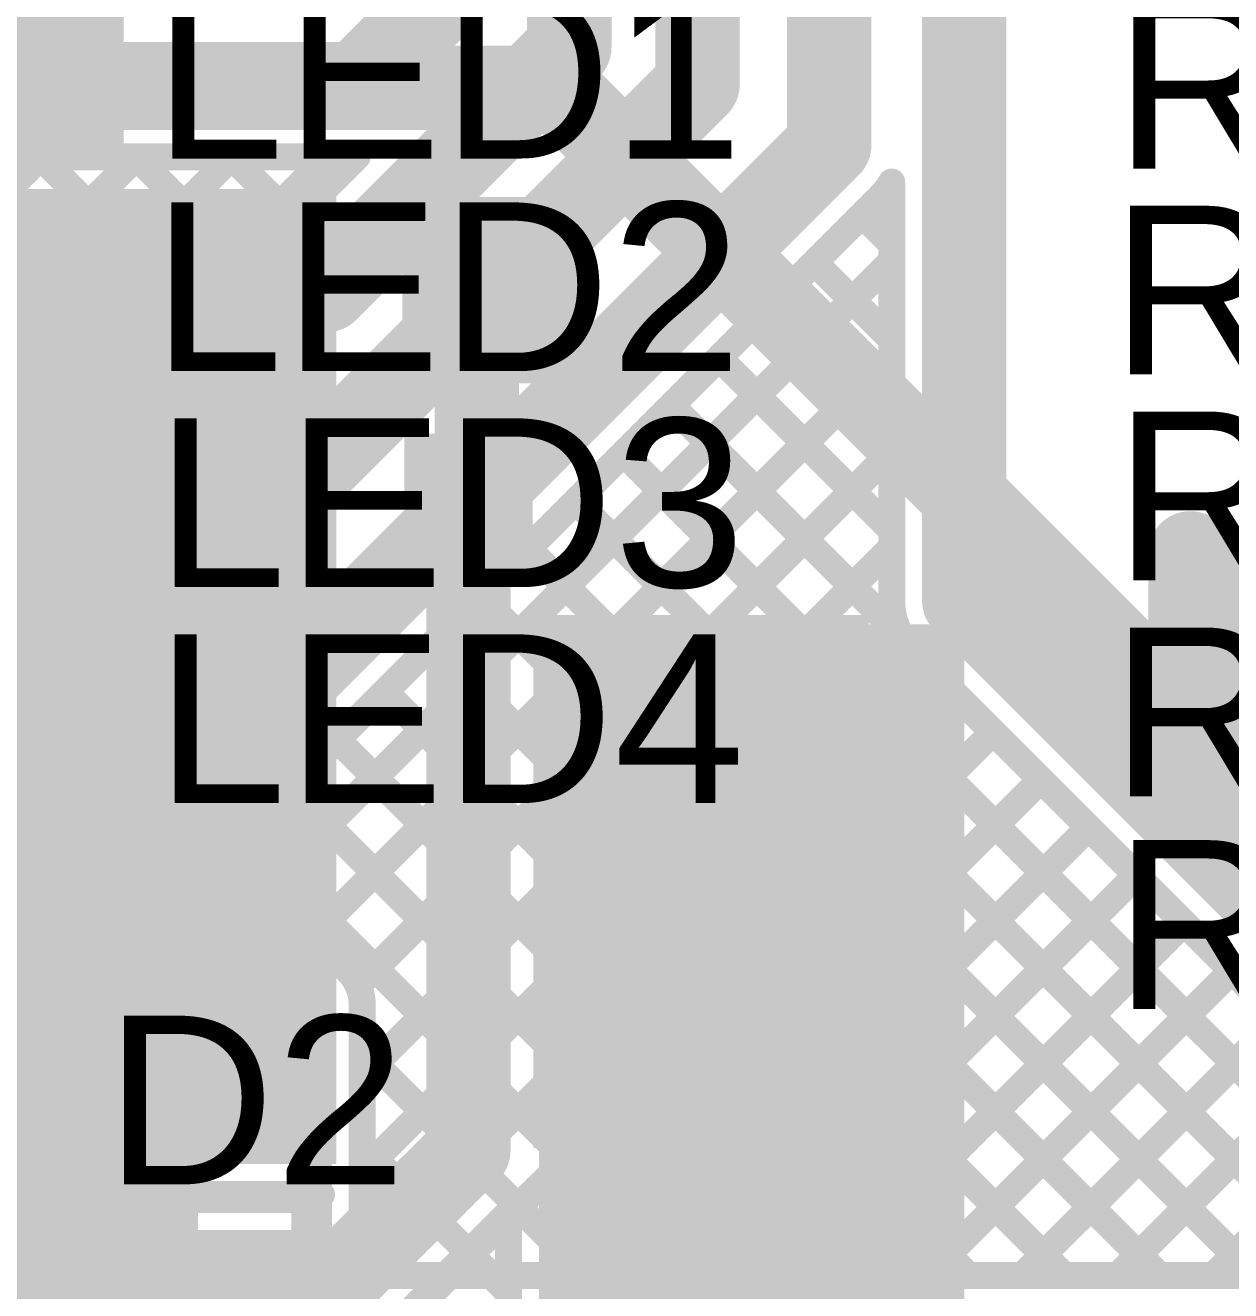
# Model space of a CAD drawing. Header units: millimetres. Extents: x -0.01 to 3.73, y -0.01 to 3.05.
# Drawn here: x 2.0918 to 2.4489, y 1.2925 to 1.6675 of the extents above; entities that cross this region are included whole.
import ezdxf

# ---------------------------------------------------------------- set-up
doc = ezdxf.new("R2010")
doc.units = ezdxf.units.MM
doc.header["$MEASUREMENT"] = 0
for name, color, linetype in [('BottomLayer', 5, 'Continuous'), ('BottomPaste', 16, 'Continuous'), ('BottomSolder', 6, 'Continuous'), ('TopLayer', 1, 'Continuous'), ('TopOverlay', 2, 'Continuous'), ('TopPaste', 8, 'Continuous'), ('TopSolder', 216, 'Continuous'), ('ViaHoleLayer', 16, 'Continuous')]:
    doc.layers.add(name, color=color, linetype=linetype)
doc.styles.add('Arial', font='', dxfattribs={"height": 0.2})
doc.styles.get('Arial').set_extended_font_data('Arial')

# ---------------------------------------------------------------- blocks, each defined once
blk = doc.blocks.new('R__0603_B_91')
at = {"layer": 'BottomLayer'}
for points in [[(-0.045, -0.0175), (-0.045, 0.0175), (-0.015, 0.0175), (-0.015, -0.0175)], [(0.015, -0.0175), (0.015, 0.0175), (0.045, 0.0175), (0.045, -0.0175)]]:
    blk.add_hatch(color=5, dxfattribs=at).paths.add_polyline_path(points)
at = {"layer": 'BottomPaste'}
for points in [[(-0.045, -0.0175), (-0.045, 0.0175), (-0.015, 0.0175), (-0.015, -0.0175)], [(0.015, -0.0175), (0.015, 0.0175), (0.045, 0.0175), (0.045, -0.0175)]]:
    blk.add_hatch(color=16, dxfattribs=at).paths.add_polyline_path(points)
at = {"layer": 'BottomSolder'}
for points in [[(-0.049, -0.0215), (-0.049, 0.0215), (-0.011, 0.0215), (-0.011, -0.0215)], [(0.011, -0.0215), (0.011, 0.0215), (0.049, 0.0215), (0.049, -0.0215)]]:
    blk.add_hatch(color=6, dxfattribs=at).paths.add_polyline_path(points)
blk = doc.blocks.new('D2PAK_B_116')
at = {"layer": 'BottomLayer'}
for points in [[(-0.05433, 0.14488), (-0.14567, 0.14488), (-0.14567, 0.29488), (-0.05433, 0.29488)], [(0.14567, 0.14488), (0.05433, 0.14488), (0.05433, 0.29488), (0.14567, 0.29488)]]:
    blk.add_hatch(color=5, dxfattribs=at).paths.add_polyline_path(points)
at = {"layer": 'BottomPaste'}
for points in [[(-0.05433, 0.14488), (-0.14567, 0.14488), (-0.14567, 0.29488), (-0.05433, 0.29488)], [(0.14567, 0.14488), (0.05433, 0.14488), (0.05433, 0.29488), (0.14567, 0.29488)]]:
    blk.add_hatch(color=16, dxfattribs=at).paths.add_polyline_path(points)
at = {"layer": 'BottomSolder'}
for points in [[(-0.05033, 0.14088), (-0.14967, 0.14088), (-0.14967, 0.29888), (-0.05033, 0.29888)], [(0.14967, 0.14088), (0.05033, 0.14088), (0.05033, 0.29888), (0.14967, 0.29888)]]:
    blk.add_hatch(color=6, dxfattribs=at).paths.add_polyline_path(points)
blk = doc.blocks.new('LED_0402_129')
at = {"layer": 'TopLayer'}
for points in [[(-0.03091, 0.01417), (-0.0065, 0.01417), (-0.0065, -0.01417), (-0.03091, -0.01417)], [(0.0065, 0.01417), (0.03091, 0.01417), (0.03091, -0.01417), (0.0065, -0.01417)]]:
    blk.add_hatch(color=1, dxfattribs=at).paths.add_polyline_path(points)
at = {"layer": 'TopOverlay'}
blk.add_hatch(color=2, dxfattribs=at).paths.add_polyline_path([(0.037, -0.02), (0.061, -0.02), (0.061, 0.02), (0.037, 0.02)])
at = {"layer": 'TopPaste'}
for points in [[(-0.03091, 0.01417), (-0.0065, 0.01417), (-0.0065, -0.01417), (-0.03091, -0.01417)], [(0.0065, 0.01417), (0.03091, 0.01417), (0.03091, -0.01417), (0.0065, -0.01417)]]:
    blk.add_hatch(color=8, dxfattribs=at).paths.add_polyline_path(points)
at = {"layer": 'TopSolder'}
for points in [[(-0.03491, 0.01817), (-0.0025, 0.01817), (-0.0025, -0.01817), (-0.03491, -0.01817)], [(0.0025, 0.01817), (0.03491, 0.01817), (0.03491, -0.01817), (0.0025, -0.01817)]]:
    blk.add_hatch(color=216, dxfattribs=at).paths.add_polyline_path(points)
at = {"layer": 'TopOverlay', "const_width": 0.005}
for points in [[(-0.035, 0.018), (0.037, 0.018)], [(-0.035, -0.018), (-0.035, 0.018)], [(0.037, -0.018), (0.037, 0.018)], [(-0.035, -0.018), (0.037, -0.018)]]:
    blk.add_lwpolyline(points, dxfattribs=at)
at = {"layer": 'TopOverlay', "const_width": 0.0025}
for points in [[(-0.03625, 0.018, 1), (-0.03375, 0.018, 1)], [(-0.03625, 0.018, 1), (-0.03375, 0.018, 1)], [(0.03575, 0.018, 1), (0.03825, 0.018, 1)], [(0.03575, 0.018, 1), (0.03825, 0.018, 1)], [(-0.03625, -0.018, 1), (-0.03375, -0.018, 1)], [(-0.03625, -0.018, 1), (-0.03375, -0.018, 1)], [(0.03575, -0.018, 1), (0.03825, -0.018, 1)], [(0.03575, -0.018, 1), (0.03825, -0.018, 1)]]:
    blk.add_lwpolyline(points, format="xyb", close=True, dxfattribs=at)
blk = doc.blocks.new('LED_0402_130')
at = {"layer": 'TopLayer'}
for points in [[(-0.03091, 0.01417), (-0.0065, 0.01417), (-0.0065, -0.01417), (-0.03091, -0.01417)], [(0.0065, 0.01417), (0.03091, 0.01417), (0.03091, -0.01417), (0.0065, -0.01417)]]:
    blk.add_hatch(color=1, dxfattribs=at).paths.add_polyline_path(points)
at = {"layer": 'TopOverlay'}
blk.add_hatch(color=2, dxfattribs=at).paths.add_polyline_path([(0.037, -0.02), (0.061, -0.02), (0.061, 0.02), (0.037, 0.02)])
at = {"layer": 'TopPaste'}
for points in [[(-0.03091, 0.01417), (-0.0065, 0.01417), (-0.0065, -0.01417), (-0.03091, -0.01417)], [(0.0065, 0.01417), (0.03091, 0.01417), (0.03091, -0.01417), (0.0065, -0.01417)]]:
    blk.add_hatch(color=8, dxfattribs=at).paths.add_polyline_path(points)
at = {"layer": 'TopSolder'}
for points in [[(-0.03491, 0.01817), (-0.0025, 0.01817), (-0.0025, -0.01817), (-0.03491, -0.01817)], [(0.0025, 0.01817), (0.03491, 0.01817), (0.03491, -0.01817), (0.0025, -0.01817)]]:
    blk.add_hatch(color=216, dxfattribs=at).paths.add_polyline_path(points)
at = {"layer": 'TopOverlay', "const_width": 0.005}
for points in [[(-0.035, 0.018), (0.037, 0.018)], [(-0.035, -0.018), (-0.035, 0.018)], [(0.037, -0.018), (0.037, 0.018)], [(-0.035, -0.018), (0.037, -0.018)]]:
    blk.add_lwpolyline(points, dxfattribs=at)
at = {"layer": 'TopOverlay', "const_width": 0.0025}
for points in [[(-0.03625, 0.018, 1), (-0.03375, 0.018, 1)], [(-0.03625, 0.018, 1), (-0.03375, 0.018, 1)], [(0.03575, 0.018, 1), (0.03825, 0.018, 1)], [(0.03575, 0.018, 1), (0.03825, 0.018, 1)], [(-0.03625, -0.018, 1), (-0.03375, -0.018, 1)], [(-0.03625, -0.018, 1), (-0.03375, -0.018, 1)], [(0.03575, -0.018, 1), (0.03825, -0.018, 1)], [(0.03575, -0.018, 1), (0.03825, -0.018, 1)]]:
    blk.add_lwpolyline(points, format="xyb", close=True, dxfattribs=at)
blk = doc.blocks.new('LED_0402_131')
at = {"layer": 'TopLayer'}
for points in [[(-0.03091, 0.01417), (-0.0065, 0.01417), (-0.0065, -0.01417), (-0.03091, -0.01417)], [(0.0065, 0.01417), (0.03091, 0.01417), (0.03091, -0.01417), (0.0065, -0.01417)]]:
    blk.add_hatch(color=1, dxfattribs=at).paths.add_polyline_path(points)
at = {"layer": 'TopOverlay'}
blk.add_hatch(color=2, dxfattribs=at).paths.add_polyline_path([(0.037, -0.02), (0.061, -0.02), (0.061, 0.02), (0.037, 0.02)])
at = {"layer": 'TopPaste'}
for points in [[(-0.03091, 0.01417), (-0.0065, 0.01417), (-0.0065, -0.01417), (-0.03091, -0.01417)], [(0.0065, 0.01417), (0.03091, 0.01417), (0.03091, -0.01417), (0.0065, -0.01417)]]:
    blk.add_hatch(color=8, dxfattribs=at).paths.add_polyline_path(points)
at = {"layer": 'TopSolder'}
for points in [[(-0.03491, 0.01817), (-0.0025, 0.01817), (-0.0025, -0.01817), (-0.03491, -0.01817)], [(0.0025, 0.01817), (0.03491, 0.01817), (0.03491, -0.01817), (0.0025, -0.01817)]]:
    blk.add_hatch(color=216, dxfattribs=at).paths.add_polyline_path(points)
at = {"layer": 'TopOverlay', "const_width": 0.005}
for points in [[(-0.035, 0.018), (0.037, 0.018)], [(-0.035, -0.018), (-0.035, 0.018)], [(0.037, -0.018), (0.037, 0.018)], [(-0.035, -0.018), (0.037, -0.018)]]:
    blk.add_lwpolyline(points, dxfattribs=at)
at = {"layer": 'TopOverlay', "const_width": 0.0025}
for points in [[(-0.03625, 0.018, 1), (-0.03375, 0.018, 1)], [(-0.03625, 0.018, 1), (-0.03375, 0.018, 1)], [(0.03575, 0.018, 1), (0.03825, 0.018, 1)], [(0.03575, 0.018, 1), (0.03825, 0.018, 1)], [(-0.03625, -0.018, 1), (-0.03375, -0.018, 1)], [(-0.03625, -0.018, 1), (-0.03375, -0.018, 1)], [(0.03575, -0.018, 1), (0.03825, -0.018, 1)], [(0.03575, -0.018, 1), (0.03825, -0.018, 1)]]:
    blk.add_lwpolyline(points, format="xyb", close=True, dxfattribs=at)
blk = doc.blocks.new('LED_0402_132')
at = {"layer": 'TopLayer'}
for points in [[(-0.03091, 0.01417), (-0.0065, 0.01417), (-0.0065, -0.01417), (-0.03091, -0.01417)], [(0.0065, 0.01417), (0.03091, 0.01417), (0.03091, -0.01417), (0.0065, -0.01417)]]:
    blk.add_hatch(color=1, dxfattribs=at).paths.add_polyline_path(points)
at = {"layer": 'TopOverlay'}
blk.add_hatch(color=2, dxfattribs=at).paths.add_polyline_path([(0.037, -0.02), (0.061, -0.02), (0.061, 0.02), (0.037, 0.02)])
at = {"layer": 'TopPaste'}
for points in [[(-0.03091, 0.01417), (-0.0065, 0.01417), (-0.0065, -0.01417), (-0.03091, -0.01417)], [(0.0065, 0.01417), (0.03091, 0.01417), (0.03091, -0.01417), (0.0065, -0.01417)]]:
    blk.add_hatch(color=8, dxfattribs=at).paths.add_polyline_path(points)
at = {"layer": 'TopSolder'}
for points in [[(-0.03491, 0.01817), (-0.0025, 0.01817), (-0.0025, -0.01817), (-0.03491, -0.01817)], [(0.0025, 0.01817), (0.03491, 0.01817), (0.03491, -0.01817), (0.0025, -0.01817)]]:
    blk.add_hatch(color=216, dxfattribs=at).paths.add_polyline_path(points)
at = {"layer": 'TopOverlay', "const_width": 0.005}
for points in [[(-0.035, 0.018), (0.037, 0.018)], [(-0.035, -0.018), (-0.035, 0.018)], [(0.037, -0.018), (0.037, 0.018)], [(-0.035, -0.018), (0.037, -0.018)]]:
    blk.add_lwpolyline(points, dxfattribs=at)
at = {"layer": 'TopOverlay', "const_width": 0.0025}
for points in [[(-0.03625, 0.018, 1), (-0.03375, 0.018, 1)], [(-0.03625, 0.018, 1), (-0.03375, 0.018, 1)], [(0.03575, 0.018, 1), (0.03825, 0.018, 1)], [(0.03575, 0.018, 1), (0.03825, 0.018, 1)], [(-0.03625, -0.018, 1), (-0.03375, -0.018, 1)], [(-0.03625, -0.018, 1), (-0.03375, -0.018, 1)], [(0.03575, -0.018, 1), (0.03825, -0.018, 1)], [(0.03575, -0.018, 1), (0.03825, -0.018, 1)]]:
    blk.add_lwpolyline(points, format="xyb", close=True, dxfattribs=at)
blk = doc.blocks.new('SOD_323_B_149')
at = {"layer": 'BottomLayer'}
for points in [[(-0.0748, 0.02362), (-0.02756, 0.02362), (-0.02756, -0.02362), (-0.0748, -0.02362)], [(0.02756, 0.02362), (0.0748, 0.02362), (0.0748, -0.02362), (0.02756, -0.02362)]]:
    blk.add_hatch(color=5, dxfattribs=at).paths.add_polyline_path(points)
at = {"layer": 'BottomPaste'}
for points in [[(-0.0748, 0.02362), (-0.02756, 0.02362), (-0.02756, -0.02362), (-0.0748, -0.02362)], [(0.02756, 0.02362), (0.0748, 0.02362), (0.0748, -0.02362), (0.02756, -0.02362)]]:
    blk.add_hatch(color=16, dxfattribs=at).paths.add_polyline_path(points)
at = {"layer": 'BottomSolder'}
for points in [[(-0.0788, 0.02762), (-0.02356, 0.02762), (-0.02356, -0.02762), (-0.0788, -0.02762)], [(0.02356, 0.02762), (0.0788, 0.02762), (0.0788, -0.02762), (0.02356, -0.02762)]]:
    blk.add_hatch(color=6, dxfattribs=at).paths.add_polyline_path(points)
blk = doc.blocks.new('SMA_152')
at = {"layer": 'TopLayer'}
for points in [[(-0.12795, 0.03346), (-0.02953, 0.03346), (-0.02953, -0.03346), (-0.12795, -0.03346)], [(0.02953, 0.03346), (0.12795, 0.03346), (0.12795, -0.03346), (0.02953, -0.03346)]]:
    blk.add_hatch(color=1, dxfattribs=at).paths.add_polyline_path(points)
at = {"layer": 'TopOverlay'}
for points in [[(-0.175, -0.05597), (-0.12906, -0.05597), (-0.12906, 0.05598), (-0.175, 0.05598)], [(-0.12992, 0.03638), (-0.1022, 0.03638), (-0.1022, 0.05598), (-0.12992, 0.05598)], [(-0.12992, -0.05598), (-0.1022, -0.05598), (-0.1022, -0.03638), (-0.12992, -0.03638)]]:
    blk.add_hatch(color=2, dxfattribs=at).paths.add_polyline_path(points)
at = {"layer": 'TopPaste'}
for points in [[(-0.12795, 0.03346), (-0.02953, 0.03346), (-0.02953, -0.03346), (-0.12795, -0.03346)], [(0.02953, 0.03346), (0.12795, 0.03346), (0.12795, -0.03346), (0.02953, -0.03346)]]:
    blk.add_hatch(color=8, dxfattribs=at).paths.add_polyline_path(points)
at = {"layer": 'TopSolder'}
for points in [[(-0.13195, 0.03746), (-0.02553, 0.03746), (-0.02553, -0.03746), (-0.13195, -0.03746)], [(0.02553, 0.03746), (0.13195, 0.03746), (0.13195, -0.03746), (0.02553, -0.03746)]]:
    blk.add_hatch(color=216, dxfattribs=at).paths.add_polyline_path(points)
at = {"layer": 'TopOverlay', "const_width": 0.005}
for points in [[(0.08115, 0.05345), (-0.10465, 0.05345)], [(0.08115, 0.05345), (0.08115, 0.03985)], [(0.08115, -0.03985), (0.08115, -0.05345)], [(0.08115, -0.05345), (-0.10465, -0.05345)]]:
    blk.add_lwpolyline(points, dxfattribs=at)
at = {"layer": 'TopOverlay', "const_width": 0.0025}
for points in [[(-0.1059, 0.05345, 1), (-0.1034, 0.05345, 1)], [(0.0799, 0.05345, 1), (0.0824, 0.05345, 1)], [(0.0799, 0.05345, 1), (0.0824, 0.05345, 1)], [(0.0799, 0.03985, 1), (0.0824, 0.03985, 1)], [(0.0799, -0.03985, 1), (0.0824, -0.03985, 1)], [(-0.1059, -0.05345, 1), (-0.1034, -0.05345, 1)], [(0.0799, -0.05345, 1), (0.0824, -0.05345, 1)], [(0.0799, -0.05345, 1), (0.0824, -0.05345, 1)]]:
    blk.add_lwpolyline(points, format="xyb", close=True, dxfattribs=at)

msp = doc.modelspace()

# ---------------------------------------------------------------- hatches: boundary and pattern name
at = {"layer": 'BottomLayer'}
for points in [[(2.039, 1.33), (2.184, 1.33), (2.184, 1.619), (2.039, 1.619)], [(2.37, 1.174), (2.37, 1.49), (2.244, 1.49), (2.244, 1.174)]]:
    msp.add_hatch(color=5, dxfattribs=at).paths.add_polyline_path(points)
h = msp.add_hatch(color=5, dxfattribs=at)
edge = h.paths.add_edge_path()
edge.add_arc((2.437, 1.511), 0.01181, 0, 360)
at = {"layer": 'TopLayer'}
h = msp.add_hatch(color=1, dxfattribs=at)
edge = h.paths.add_edge_path()
edge.add_arc((2.437, 1.511), 0.01181, 0, 360)
msp.add_hatch(color=1, dxfattribs=at).paths.add_polyline_path([(1.965, 1.246), (2.143, 1.246), (2.143, 1.383), (1.965, 1.383)])
at = {"layer": 'ViaHoleLayer'}
h = msp.add_hatch(color=16, dxfattribs=at)
edge = h.paths.add_edge_path()
edge.add_arc((2.437, 1.511), 0.00591, 0, 360)

# ---------------------------------------------------------------- linework, layer by layer
at = {"layer": 'BottomLayer'}
for points, const_width in [([(1.9685, 1.649), (2.249, 1.649)], 0.025), ([(2.249, 1.649), (2.5995, 1.2985)], 0.025), ([(2.223, 1.589), (2.2256, 1.5864)], 0.025), ([(2.2256, 1.5275), (2.2256, 1.5864)], 0.025), ([(2.2231, 1.525), (2.2256, 1.5275)], 0.025), ([(2.2231, 1.3341), (2.2231, 1.525)], 0.025), ([(2.437, 1.511), (2.524, 1.424)], 0.025), ([(2.187, 1.298), (2.2231, 1.3341)], 0.025), ([(2.03, 1.321), (2.17959, 1.321)], 0.008), ([(1.934, 1.3195), (2.17809, 1.3195)], 0.008), ([(2.16053, 1.24), (2.235, 1.31447)], 0.008), ([(2.2022, 1.2828), (2.235, 1.31559)], 0.008), ([(2.235, 1.24), (2.235, 1.31559)], 0.008), ([(1.934, 1.298), (2.187, 1.298)], 0.025), ([(2.22314, 1.30373), (2.235, 1.29187)], 0.008), ([(2.20899, 1.28959), (2.235, 1.26358)], 0.008)]:
    msp.add_lwpolyline(points, dxfattribs=dict(at, const_width=const_width))
for points, const_width in [([(2.24275, 1.649, 1), (2.25525, 1.649, 1)], 0.0125), ([(2.24275, 1.649, 1), (2.25525, 1.649, 1)], 0.0125), ([(2.21675, 1.589, 1), (2.22925, 1.589, 1)], 0.0125), ([(2.21935, 1.5864, 1), (2.23185, 1.5864, 1)], 0.0125), ([(2.21935, 1.5864, 1), (2.23185, 1.5864, 1)], 0.0125), ([(2.21685, 1.525, 1), (2.22935, 1.525, 1)], 0.0125), ([(2.21685, 1.525, 1), (2.22935, 1.525, 1)], 0.0125), ([(2.21935, 1.5275, 1), (2.23185, 1.5275, 1)], 0.0125), ([(2.21935, 1.5275, 1), (2.23185, 1.5275, 1)], 0.0125), ([(2.43075, 1.511, 1), (2.44325, 1.511, 1)], 0.0125), ([(2.21685, 1.3341, 1), (2.22935, 1.3341, 1)], 0.0125), ([(2.21685, 1.3341, 1), (2.22935, 1.3341, 1)], 0.0125), ([(2.17759, 1.321, 1), (2.18159, 1.321, 1)], 0.004), ([(2.17609, 1.3195, 1), (2.18009, 1.3195, 1)], 0.004), ([(2.233, 1.31559, 1), (2.237, 1.31559, 1)], 0.004), ([(2.233, 1.31559, 1), (2.237, 1.31559, 1)], 0.004), ([(2.233, 1.31447, 1), (2.237, 1.31447, 1)], 0.004), ([(2.18075, 1.298, 1), (2.19325, 1.298, 1)], 0.0125), ([(2.18075, 1.298, 1), (2.19325, 1.298, 1)], 0.0125), ([(2.22114, 1.30373, 1), (2.22514, 1.30373, 1)], 0.004), ([(2.233, 1.29187, 1), (2.237, 1.29187, 1)], 0.004), ([(2.20699, 1.28959, 1), (2.21099, 1.28959, 1)], 0.004)]:
    msp.add_lwpolyline(points, format="xyb", close=True, dxfattribs=dict(at, const_width=const_width))
at = {"layer": 'TopLayer'}
for points, const_width in [([(2.213, 1.673), (2.213, 1.767)], 0.025), ([(2.253, 1.661), (2.253, 1.75)], 0.025), ([(2.291, 1.65), (2.291, 1.75)], 0.025), ([(2.33, 1.632), (2.33, 1.75)], 0.025), ([(2.37, 1.497), (2.37, 1.683)], 0.025), ([(2.19, 1.65), (2.213, 1.673)], 0.025), ([(2.181, 1.589), (2.253, 1.661)], 0.025), ([(2.0787, 1.65), (2.19, 1.65)], 0.025), ([(2.167, 1.526), (2.291, 1.65)], 0.025), ([(2.164, 1.466), (2.33, 1.632)], 0.025), ([(2.09991, 1.6285), (2.19, 1.6285)], 0.008), ([(2.10676, 1.6105), (2.12476, 1.6285)], 0.008), ([(2.12464, 1.6285), (2.14264, 1.6105)], 0.008), ([(2.13505, 1.6105), (2.15305, 1.6285)], 0.008), ([(2.15292, 1.6285), (2.17092, 1.6105)], 0.008), ([(2.16333, 1.6105), (2.18133, 1.6285)], 0.008), ([(2.17209, 1.6105), (2.19009, 1.6285)], 0.008), ([(2.18121, 1.6285), (2.18565, 1.62406)], 0.008), ([(2.0625, 1.62683), (2.09991, 1.62683)], 0.008), ([(2.08015, 1.61217), (2.09481, 1.62683)], 0.008), ([(2.09803, 1.62683), (2.11435, 1.6105)], 0.008), ([(2.3485, 1.497), (2.3485, 1.62105)], 0.008), ([(2.1792, 1.4508), (2.3452, 1.6168)], 0.008), ([(2.0625, 1.61217), (2.09991, 1.61217)], 0.008), ([(2.09991, 1.6105), (2.17209, 1.6105)], 0.008), ([(2.33977, 1.61136), (2.3485, 1.60263)], 0.008), ([(2.0787, 1.589), (2.181, 1.589)], 0.025), ([(2.16281, 1.41198), (2.3485, 1.59768)], 0.008), ([(2.32563, 1.59722), (2.3485, 1.57434)], 0.008), ([(2.31148, 1.58308), (2.3485, 1.54606)], 0.008), ([(2.09991, 1.5675), (2.17809, 1.5675)], 0.008), ([(2.10033, 1.5475), (2.12033, 1.5675)], 0.008), ([(2.10079, 1.5675), (2.12079, 1.5475)], 0.008), ([(2.12862, 1.5475), (2.14862, 1.5675)], 0.008), ([(2.12907, 1.5675), (2.14907, 1.5475)], 0.008), ([(2.1569, 1.5475), (2.1769, 1.5675)], 0.008), ([(2.15735, 1.5675), (2.16772, 1.55713)], 0.008), ([(2.15809, 1.5475), (2.17809, 1.5675)], 0.008), ([(2.17695, 1.39784), (2.3485, 1.56939)], 0.008), ([(2.29734, 1.56894), (2.3485, 1.51778)], 0.008), ([(2.0625, 1.56583), (2.09991, 1.56583)], 0.008), ([(2.07372, 1.54917), (2.09038, 1.56583)], 0.008), ([(2.07417, 1.56583), (2.09083, 1.54917)], 0.008), ([(2.2832, 1.55479), (2.35094, 1.48705)], 0.008), ([(2.0625, 1.54917), (2.09991, 1.54917)], 0.008), ([(2.09991, 1.5475), (2.15809, 1.5475)], 0.008), ([(2.19038, 1.38299), (2.3485, 1.54111)], 0.008), ([(2.26906, 1.54065), (2.51171, 1.298)], 0.008), ([(2.0787, 1.526), (2.167, 1.526)], 0.025), ([(2.25491, 1.52651), (2.499, 1.28242)], 0.008), ([(2.437, 1.48), (2.437, 1.511)], 0.025), ([(2.19167, 1.35599), (2.3485, 1.51282)], 0.008), ([(2.24077, 1.51237), (2.45614, 1.297)], 0.008), ([(2.09858, 1.48917), (2.1139, 1.5045)], 0.008), ([(2.09991, 1.5045), (2.167, 1.5045)], 0.008), ([(2.10722, 1.5045), (2.12422, 1.4875)], 0.008), ([(2.12519, 1.4875), (2.14219, 1.5045)], 0.008), ([(2.1355, 1.5045), (2.1525, 1.4875)], 0.008), ([(2.15347, 1.4875), (2.17081, 1.50484)], 0.008), ([(2.15509, 1.4875), (2.17293, 1.50533)], 0.008), ([(2.16379, 1.5045), (2.16794, 1.50035)], 0.008), ([(2.37, 1.497), (2.5425, 1.3245)], 0.025), ([(2.0625, 1.50283), (2.09991, 1.50283)], 0.008), ([(2.08061, 1.50283), (2.09426, 1.48917)], 0.008), ([(2.22663, 1.49822), (2.42785, 1.297)], 0.008), ([(2.0625, 1.48917), (2.09991, 1.48917)], 0.008), ([(2.437, 1.48), (2.518, 1.399)], 0.025), ([(2.09991, 1.4875), (2.15509, 1.4875)], 0.008), ([(2.19167, 1.32771), (2.35096, 1.487)], 0.008), ([(2.21249, 1.48408), (2.39957, 1.297)], 0.008), ([(2.3548, 1.4818), (2.5273, 1.3093)], 0.008), ([(2.0787, 1.466), (2.164, 1.466)], 0.025), ([(2.19167, 1.29942), (2.36442, 1.47217)], 0.008), ([(2.19835, 1.46994), (2.37129, 1.297)], 0.008), ([(2.1842, 1.4558), (2.343, 1.297)], 0.008), ([(2.21753, 1.297), (2.37856, 1.45803)], 0.008), ([(2.09697, 1.431), (2.11047, 1.4445)], 0.008), ([(2.09991, 1.4445), (2.164, 1.4445)], 0.008), ([(2.11065, 1.4445), (2.12415, 1.431)], 0.008), ([(2.12525, 1.431), (2.13875, 1.4445)], 0.008), ([(2.13894, 1.4445), (2.28644, 1.297)], 0.008), ([(2.14866, 1.42613), (2.16729, 1.44475)], 0.008), ([(2.16701, 1.44471), (2.31472, 1.297)], 0.008), ([(2.24581, 1.297), (2.3927, 1.44389)], 0.008), ([(2.0625, 1.44283), (2.09991, 1.44283)], 0.008), ([(2.08404, 1.44283), (2.09587, 1.431)], 0.008), ([(1.93721, 1.431), (2.13758, 1.431)], 0.008), ([(2.2741, 1.297), (2.40685, 1.42975)], 0.008), ([(2.14819, 1.4266), (2.18727, 1.38752)], 0.008), ([(1.931, 1.416), (2.13758, 1.416)], 0.012), ([(2.13758, 1.416), (2.17667, 1.37691)], 0.012), ([(2.30238, 1.297), (2.42099, 1.41561)], 0.008), ([(2.33067, 1.297), (2.43513, 1.40146)], 0.008), ([(2.35895, 1.297), (2.44927, 1.38732)], 0.008), ([(2.17667, 1.264), (2.17667, 1.37691)], 0.012), ([(2.19167, 1.297), (2.19167, 1.37691)], 0.008), ([(2.38723, 1.297), (2.46341, 1.37318)], 0.008), ([(2.19167, 1.36349), (2.25815, 1.297)], 0.008), ([(2.41552, 1.297), (2.47756, 1.35904)], 0.008), ([(2.4438, 1.297), (2.4917, 1.3449)], 0.008), ([(2.19167, 1.3352), (2.22987, 1.297)], 0.008), ([(2.19167, 1.30692), (2.20158, 1.297)], 0.008), ([(2.19167, 1.297), (2.463, 1.297)], 0.008)]:
    msp.add_lwpolyline(points, dxfattribs=dict(at, const_width=const_width))
for points, const_width in [([(2.20675, 1.673, 1), (2.21925, 1.673, 1)], 0.0125), ([(2.20675, 1.673, 1), (2.21925, 1.673, 1)], 0.0125), ([(2.24675, 1.661, 1), (2.25925, 1.661, 1)], 0.0125), ([(2.24675, 1.661, 1), (2.25925, 1.661, 1)], 0.0125), ([(2.18375, 1.65, 1), (2.19625, 1.65, 1)], 0.0125), ([(2.18375, 1.65, 1), (2.19625, 1.65, 1)], 0.0125), ([(2.28475, 1.65, 1), (2.29725, 1.65, 1)], 0.0125), ([(2.28475, 1.65, 1), (2.29725, 1.65, 1)], 0.0125), ([(2.32375, 1.632, 1), (2.33625, 1.632, 1)], 0.0125), ([(2.32375, 1.632, 1), (2.33625, 1.632, 1)], 0.0125), ([(2.09791, 1.6285, 1), (2.10191, 1.6285, 1)], 0.004), ([(2.12264, 1.6285, 1), (2.12664, 1.6285, 1)], 0.004), ([(2.12276, 1.6285, 1), (2.12676, 1.6285, 1)], 0.004), ([(2.15092, 1.6285, 1), (2.15492, 1.6285, 1)], 0.004), ([(2.15105, 1.6285, 1), (2.15505, 1.6285, 1)], 0.004), ([(2.17921, 1.6285, 1), (2.18321, 1.6285, 1)], 0.004), ([(2.17933, 1.6285, 1), (2.18333, 1.6285, 1)], 0.004), ([(2.188, 1.6285, 1), (2.192, 1.6285, 1)], 0.004), ([(2.18809, 1.6285, 1), (2.19209, 1.6285, 1)], 0.004), ([(2.09281, 1.62683, 1), (2.09681, 1.62683, 1)], 0.004), ([(2.09603, 1.62683, 1), (2.10003, 1.62683, 1)], 0.004), ([(2.09791, 1.62683, 1), (2.10191, 1.62683, 1)], 0.004), ([(2.18365, 1.62406, 1), (2.18765, 1.62406, 1)], 0.004), ([(2.3465, 1.62105, 1), (2.3505, 1.62105, 1)], 0.004), ([(2.3465, 1.62105, 1), (2.3505, 1.62105, 1)], 0.004), ([(2.3465, 1.62105, 1), (2.3505, 1.62105, 1)], 0.004), ([(2.3432, 1.6168, 1), (2.3472, 1.6168, 1)], 0.004), ([(2.3432, 1.6168, 1), (2.3472, 1.6168, 1)], 0.004), ([(2.3432, 1.6168, 1), (2.3472, 1.6168, 1)], 0.004), ([(2.09791, 1.61217, 1), (2.10191, 1.61217, 1)], 0.004), ([(2.09791, 1.6105, 1), (2.10191, 1.6105, 1)], 0.004), ([(2.10476, 1.6105, 1), (2.10876, 1.6105, 1)], 0.004), ([(2.11235, 1.6105, 1), (2.11635, 1.6105, 1)], 0.004), ([(2.13305, 1.6105, 1), (2.13705, 1.6105, 1)], 0.004), ([(2.14064, 1.6105, 1), (2.14464, 1.6105, 1)], 0.004), ([(2.16133, 1.6105, 1), (2.16533, 1.6105, 1)], 0.004), ([(2.16892, 1.6105, 1), (2.17292, 1.6105, 1)], 0.004), ([(2.17009, 1.6105, 1), (2.17409, 1.6105, 1)], 0.004), ([(2.17009, 1.6105, 1), (2.17409, 1.6105, 1)], 0.004), ([(2.33777, 1.61136, 1), (2.34177, 1.61136, 1)], 0.004), ([(2.3465, 1.60263, 1), (2.3505, 1.60263, 1)], 0.004), ([(2.17475, 1.589, 1), (2.18725, 1.589, 1)], 0.0125), ([(2.17475, 1.589, 1), (2.18725, 1.589, 1)], 0.0125), ([(2.3465, 1.59768, 1), (2.3505, 1.59768, 1)], 0.004), ([(2.32363, 1.59722, 1), (2.32763, 1.59722, 1)], 0.004), ([(2.30948, 1.58308, 1), (2.31348, 1.58308, 1)], 0.004), ([(2.3465, 1.57434, 1), (2.3505, 1.57434, 1)], 0.004), ([(2.09791, 1.5675, 1), (2.10191, 1.5675, 1)], 0.004), ([(2.09879, 1.5675, 1), (2.10279, 1.5675, 1)], 0.004), ([(2.11833, 1.5675, 1), (2.12233, 1.5675, 1)], 0.004), ([(2.12707, 1.5675, 1), (2.13107, 1.5675, 1)], 0.004), ([(2.14662, 1.5675, 1), (2.15062, 1.5675, 1)], 0.004), ([(2.15535, 1.5675, 1), (2.15935, 1.5675, 1)], 0.004), ([(2.1749, 1.5675, 1), (2.1789, 1.5675, 1)], 0.004), ([(2.17609, 1.5675, 1), (2.18009, 1.5675, 1)], 0.004), ([(2.17609, 1.5675, 1), (2.18009, 1.5675, 1)], 0.004), ([(2.29534, 1.56894, 1), (2.29934, 1.56894, 1)], 0.004), ([(2.3465, 1.56939, 1), (2.3505, 1.56939, 1)], 0.004), ([(2.08838, 1.56583, 1), (2.09238, 1.56583, 1)], 0.004), ([(2.09791, 1.56583, 1), (2.10191, 1.56583, 1)], 0.004), ([(2.16572, 1.55713, 1), (2.16972, 1.55713, 1)], 0.004), ([(2.2812, 1.55479, 1), (2.2852, 1.55479, 1)], 0.004), ([(2.08883, 1.54917, 1), (2.09283, 1.54917, 1)], 0.004), ([(2.09791, 1.54917, 1), (2.10191, 1.54917, 1)], 0.004), ([(2.09791, 1.5475, 1), (2.10191, 1.5475, 1)], 0.004), ([(2.09833, 1.5475, 1), (2.10233, 1.5475, 1)], 0.004), ([(2.11879, 1.5475, 1), (2.12279, 1.5475, 1)], 0.004), ([(2.12662, 1.5475, 1), (2.13062, 1.5475, 1)], 0.004), ([(2.14707, 1.5475, 1), (2.15107, 1.5475, 1)], 0.004), ([(2.1549, 1.5475, 1), (2.1589, 1.5475, 1)], 0.004), ([(2.15609, 1.5475, 1), (2.16009, 1.5475, 1)], 0.004), ([(2.15609, 1.5475, 1), (2.16009, 1.5475, 1)], 0.004), ([(2.3465, 1.54606, 1), (2.3505, 1.54606, 1)], 0.004), ([(2.3465, 1.54111, 1), (2.3505, 1.54111, 1)], 0.004), ([(2.26706, 1.54065, 1), (2.27106, 1.54065, 1)], 0.004), ([(2.16075, 1.526, 1), (2.17325, 1.526, 1)], 0.0125), ([(2.16075, 1.526, 1), (2.17325, 1.526, 1)], 0.0125), ([(2.25291, 1.52651, 1), (2.25691, 1.52651, 1)], 0.004), ([(2.43075, 1.511, 1), (2.44325, 1.511, 1)], 0.0125), ([(2.3465, 1.51778, 1), (2.3505, 1.51778, 1)], 0.004), ([(2.23877, 1.51237, 1), (2.24277, 1.51237, 1)], 0.004), ([(2.3465, 1.51282, 1), (2.3505, 1.51282, 1)], 0.004), ([(2.09791, 1.5045, 1), (2.10191, 1.5045, 1)], 0.004), ([(2.10522, 1.5045, 1), (2.10922, 1.5045, 1)], 0.004), ([(2.1119, 1.5045, 1), (2.1159, 1.5045, 1)], 0.004), ([(2.1335, 1.5045, 1), (2.1375, 1.5045, 1)], 0.004), ([(2.14019, 1.5045, 1), (2.14419, 1.5045, 1)], 0.004), ([(2.16179, 1.5045, 1), (2.16579, 1.5045, 1)], 0.004), ([(2.165, 1.5045, 1), (2.169, 1.5045, 1)], 0.004), ([(2.165, 1.5045, 1), (2.169, 1.5045, 1)], 0.004), ([(2.165, 1.5045, 1), (2.169, 1.5045, 1)], 0.004), ([(2.16881, 1.50484, 1), (2.17281, 1.50484, 1)], 0.004), ([(2.17093, 1.50533, 1), (2.17493, 1.50533, 1)], 0.004), ([(2.17093, 1.50533, 1), (2.17493, 1.50533, 1)], 0.004), ([(2.17093, 1.50533, 1), (2.17493, 1.50533, 1)], 0.004), ([(2.36375, 1.497, 1), (2.37625, 1.497, 1)], 0.0125), ([(2.36375, 1.497, 1), (2.37625, 1.497, 1)], 0.0125), ([(2.09791, 1.50283, 1), (2.10191, 1.50283, 1)], 0.004), ([(2.16594, 1.50035, 1), (2.16994, 1.50035, 1)], 0.004), ([(2.22463, 1.49822, 1), (2.22863, 1.49822, 1)], 0.004), ([(2.3465, 1.497, 1), (2.3505, 1.497, 1)], 0.004), ([(2.3465, 1.497, 1), (2.3505, 1.497, 1)], 0.004), ([(2.3465, 1.497, 1), (2.3505, 1.497, 1)], 0.004), ([(2.09226, 1.48917, 1), (2.09626, 1.48917, 1)], 0.004), ([(2.09658, 1.48917, 1), (2.10058, 1.48917, 1)], 0.004), ([(2.09791, 1.48917, 1), (2.10191, 1.48917, 1)], 0.004), ([(2.43075, 1.48, 1), (2.44325, 1.48, 1)], 0.0125), ([(2.43075, 1.48, 1), (2.44325, 1.48, 1)], 0.0125), ([(2.09791, 1.4875, 1), (2.10191, 1.4875, 1)], 0.004), ([(2.12222, 1.4875, 1), (2.12622, 1.4875, 1)], 0.004), ([(2.12319, 1.4875, 1), (2.12719, 1.4875, 1)], 0.004), ([(2.1505, 1.4875, 1), (2.1545, 1.4875, 1)], 0.004), ([(2.15147, 1.4875, 1), (2.15547, 1.4875, 1)], 0.004), ([(2.15309, 1.4875, 1), (2.15709, 1.4875, 1)], 0.004), ([(2.15309, 1.4875, 1), (2.15709, 1.4875, 1)], 0.004), ([(2.34894, 1.48705, 1), (2.35294, 1.48705, 1)], 0.004), ([(2.34896, 1.487, 1), (2.35296, 1.487, 1)], 0.004), ([(2.21049, 1.48408, 1), (2.21449, 1.48408, 1)], 0.004), ([(2.3528, 1.4818, 1), (2.3568, 1.4818, 1)], 0.004), ([(2.3528, 1.4818, 1), (2.3568, 1.4818, 1)], 0.004), ([(2.3528, 1.4818, 1), (2.3568, 1.4818, 1)], 0.004), ([(2.15775, 1.466, 1), (2.17025, 1.466, 1)], 0.0125), ([(2.15775, 1.466, 1), (2.17025, 1.466, 1)], 0.0125), ([(2.19635, 1.46994, 1), (2.20035, 1.46994, 1)], 0.004), ([(2.36242, 1.47217, 1), (2.36642, 1.47217, 1)], 0.004), ([(2.1822, 1.4558, 1), (2.1862, 1.4558, 1)], 0.004), ([(2.37656, 1.45803, 1), (2.38056, 1.45803, 1)], 0.004), ([(2.1772, 1.4508, 1), (2.1812, 1.4508, 1)], 0.004), ([(2.1772, 1.4508, 1), (2.1812, 1.4508, 1)], 0.004), ([(2.1772, 1.4508, 1), (2.1812, 1.4508, 1)], 0.004), ([(2.09791, 1.4445, 1), (2.10191, 1.4445, 1)], 0.004), ([(2.10847, 1.4445, 1), (2.11247, 1.4445, 1)], 0.004), ([(2.10865, 1.4445, 1), (2.11265, 1.4445, 1)], 0.004), ([(2.13675, 1.4445, 1), (2.14075, 1.4445, 1)], 0.004), ([(2.13694, 1.4445, 1), (2.14094, 1.4445, 1)], 0.004), ([(2.162, 1.4445, 1), (2.166, 1.4445, 1)], 0.004), ([(2.162, 1.4445, 1), (2.166, 1.4445, 1)], 0.004), ([(2.162, 1.4445, 1), (2.166, 1.4445, 1)], 0.004), ([(2.16501, 1.44471, 1), (2.16901, 1.44471, 1)], 0.004), ([(2.16529, 1.44475, 1), (2.16929, 1.44475, 1)], 0.004), ([(2.3907, 1.44389, 1), (2.3947, 1.44389, 1)], 0.004), ([(2.09791, 1.44283, 1), (2.10191, 1.44283, 1)], 0.004), ([(2.09387, 1.431, 1), (2.09787, 1.431, 1)], 0.004), ([(2.09497, 1.431, 1), (2.09897, 1.431, 1)], 0.004), ([(2.12215, 1.431, 1), (2.12615, 1.431, 1)], 0.004), ([(2.12325, 1.431, 1), (2.12725, 1.431, 1)], 0.004), ([(2.13558, 1.431, 1), (2.13958, 1.431, 1)], 0.004), ([(2.13558, 1.431, 1), (2.13958, 1.431, 1)], 0.004), ([(2.13558, 1.431, 1), (2.13958, 1.431, 1)], 0.004), ([(2.40485, 1.42975, 1), (2.40885, 1.42975, 1)], 0.004), ([(2.14618, 1.42661, 1), (2.15018, 1.42661, 1)], 0.004), ([(2.14618, 1.42661, 1), (2.15018, 1.42661, 1)], 0.004), ([(2.14619, 1.4266, 1), (2.15019, 1.4266, 1)], 0.004), ([(2.14666, 1.42613, 1), (2.15066, 1.42613, 1)], 0.004), ([(2.13458, 1.416, 1), (2.14058, 1.416, 1)], 0.006), ([(2.13458, 1.416, 1), (2.14058, 1.416, 1)], 0.006), ([(2.41899, 1.41561, 1), (2.42299, 1.41561, 1)], 0.004), ([(2.16081, 1.41198, 1), (2.16481, 1.41198, 1)], 0.004), ([(2.43313, 1.40146, 1), (2.43713, 1.40146, 1)], 0.004), ([(2.17495, 1.39784, 1), (2.17895, 1.39784, 1)], 0.004), ([(2.18527, 1.38752, 1), (2.18927, 1.38752, 1)], 0.004), ([(2.18527, 1.38752, 1), (2.18927, 1.38752, 1)], 0.004), ([(2.18528, 1.38751, 1), (2.18928, 1.38751, 1)], 0.004), ([(2.44727, 1.38732, 1), (2.45127, 1.38732, 1)], 0.004), ([(2.18838, 1.38299, 1), (2.19238, 1.38299, 1)], 0.004), ([(2.17367, 1.37691, 1), (2.17967, 1.37691, 1)], 0.006), ([(2.17367, 1.37691, 1), (2.17967, 1.37691, 1)], 0.006), ([(2.18967, 1.37691, 1), (2.19367, 1.37691, 1)], 0.004), ([(2.18967, 1.37691, 1), (2.19367, 1.37691, 1)], 0.004), ([(2.18967, 1.37691, 1), (2.19367, 1.37691, 1)], 0.004), ([(2.18967, 1.36349, 1), (2.19367, 1.36349, 1)], 0.004), ([(2.18967, 1.35599, 1), (2.19367, 1.35599, 1)], 0.004), ([(2.18967, 1.3352, 1), (2.19367, 1.3352, 1)], 0.004), ([(2.18967, 1.32771, 1), (2.19367, 1.32771, 1)], 0.004), ([(2.18967, 1.30692, 1), (2.19367, 1.30692, 1)], 0.004), ([(2.18967, 1.29942, 1), (2.19367, 1.29942, 1)], 0.004), ([(2.18967, 1.297, 1), (2.19367, 1.297, 1)], 0.004), ([(2.18967, 1.297, 1), (2.19367, 1.297, 1)], 0.004), ([(2.19958, 1.297, 1), (2.20358, 1.297, 1)], 0.004), ([(2.21553, 1.297, 1), (2.21953, 1.297, 1)], 0.004), ([(2.22787, 1.297, 1), (2.23187, 1.297, 1)], 0.004), ([(2.24381, 1.297, 1), (2.24781, 1.297, 1)], 0.004), ([(2.25615, 1.297, 1), (2.26015, 1.297, 1)], 0.004), ([(2.2721, 1.297, 1), (2.2761, 1.297, 1)], 0.004), ([(2.28444, 1.297, 1), (2.28844, 1.297, 1)], 0.004), ([(2.30038, 1.297, 1), (2.30438, 1.297, 1)], 0.004), ([(2.31272, 1.297, 1), (2.31672, 1.297, 1)], 0.004), ([(2.32867, 1.297, 1), (2.33267, 1.297, 1)], 0.004), ([(2.341, 1.297, 1), (2.345, 1.297, 1)], 0.004), ([(2.35695, 1.297, 1), (2.36095, 1.297, 1)], 0.004), ([(2.36929, 1.297, 1), (2.37329, 1.297, 1)], 0.004), ([(2.38523, 1.297, 1), (2.38923, 1.297, 1)], 0.004), ([(2.39757, 1.297, 1), (2.40157, 1.297, 1)], 0.004), ([(2.41352, 1.297, 1), (2.41752, 1.297, 1)], 0.004), ([(2.42585, 1.297, 1), (2.42985, 1.297, 1)], 0.004), ([(2.4418, 1.297, 1), (2.4458, 1.297, 1)], 0.004)]:
    msp.add_lwpolyline(points, format="xyb", close=True, dxfattribs=dict(at, const_width=const_width))
at = {"layer": 'TopLayer', "const_width": 0.008}
for points in [[(2.3485, 1.62105, -0.062778), (2.3452, 1.6168)], [(2.3485, 1.62105, -0.062778), (2.3452, 1.6168)], [(2.17293, 1.50533, -0.069945), (2.167, 1.5045)], [(2.17293, 1.50533, -0.069945), (2.167, 1.5045)], [(2.3548, 1.4818, -0.198912), (2.3485, 1.497)], [(2.3548, 1.4818, -0.198912), (2.3485, 1.497)], [(2.1792, 1.4508, -0.198912), (2.164, 1.4445)], [(2.1792, 1.4508, -0.198912), (2.164, 1.4445)], [(2.13758, 1.431, -0.198912), (2.14818, 1.42661)], [(2.13758, 1.431, -0.198764), (2.14818, 1.42661)], [(2.18727, 1.38752, -0.198912), (2.19167, 1.37691)], [(2.18728, 1.38751, -0.198764), (2.19167, 1.37691)]]:
    msp.add_lwpolyline(points, format="xyb", dxfattribs=at)

# ---------------------------------------------------------------- block references
for name, p in [('LED_0402_132', (2.06, 1.65)), ('LED_0402_131', (2.06, 1.589)), ('LED_0402_130', (2.06, 1.526)), ('D2PAK_B_116', (2.192, 1.19388)), ('LED_0402_129', (2.06, 1.466))]:
    msp.add_blockref(name, p)
at = {"rotation": 180}
for name, p in [('SOD_323_B_149', (2.18, 1.589)), ('R__0603_B_91', (2.1931, 1.525)), ('SMA_152', (1.934, 1.35))]:
    msp.add_blockref(name, p, dxfattribs=at)

# ---------------------------------------------------------------- texts
at = {"layer": 'TopOverlay', "style": 'Arial'}
for s, p in [('LED1', (2.12969, 1.62801)), ('R49', (2.41435, 1.62501)), ('LED2', (2.12936, 1.56501)), ('R44', (2.41335, 1.56401)), ('R45', (2.41435, 1.50301)), ('LED3', (2.13036, 1.50101)), ('R46', (2.41335, 1.43901)), ('LED4', (2.13036, 1.43701)), ('R47', (2.41435, 1.37601)), ('D2', (2.11535, 1.32401))]:
    msp.add_text(s, height=0.05, dxfattribs=at).set_placement(p)

doc.saveas('drawing.dxf')
